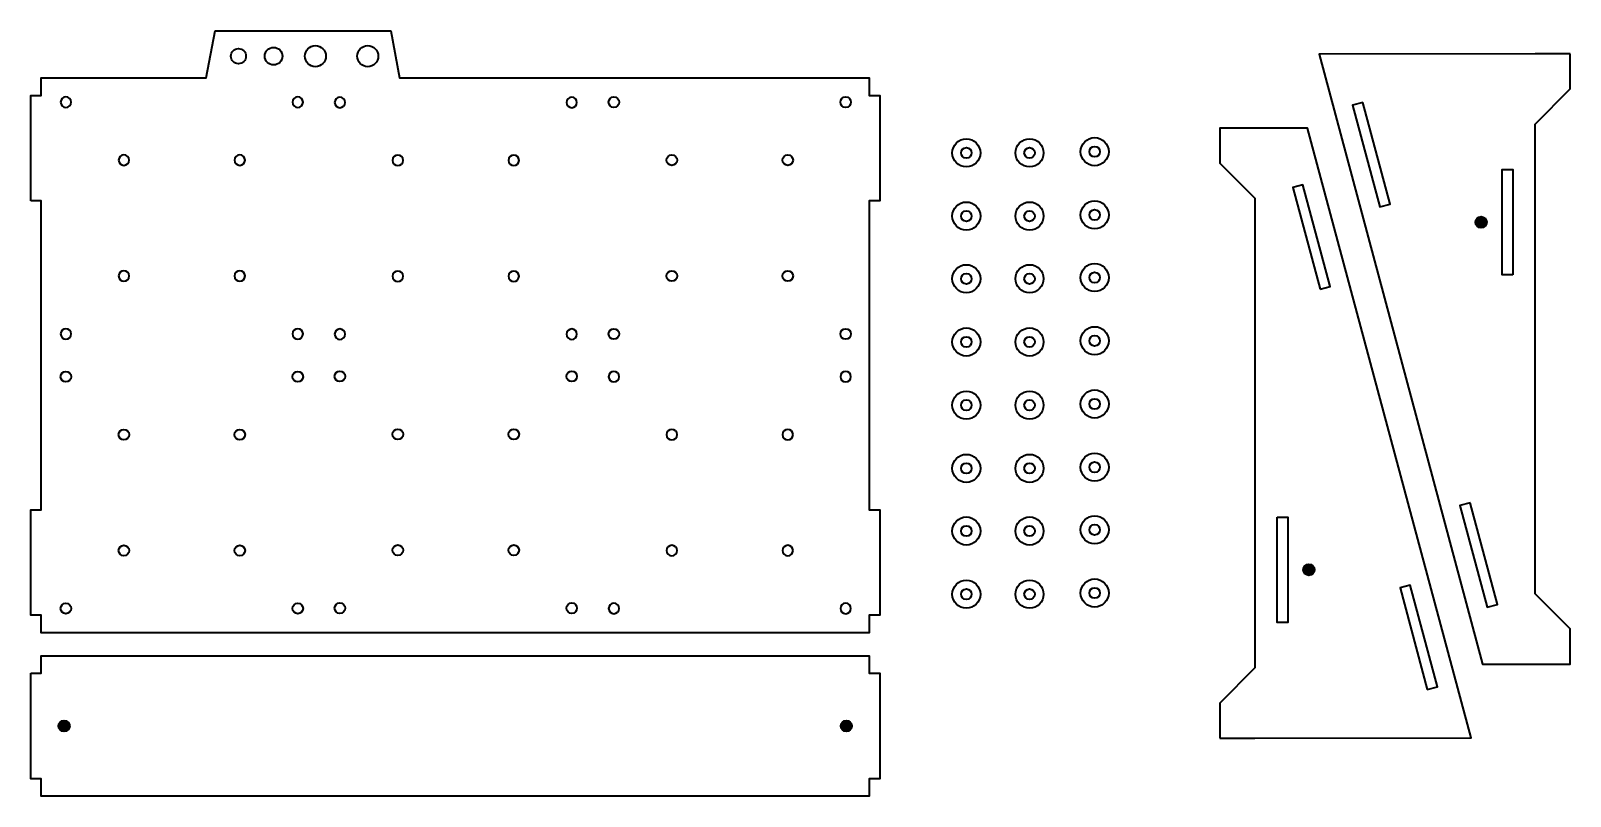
# Model space of a CAD drawing. Header units: millimetres. Extents: x -366 to 72, y -190 to 28.
import ezdxf

# ---------------------------------------------------------------- set-up
doc = ezdxf.new("R2010")
doc.units = ezdxf.units.MM
doc.header["$MEASUREMENT"] = 0
doc.layers.add('_U+68F0_U+7481_U+60E7', color=7, linetype='Continuous')

# ---------------------------------------------------------------- blocks, each defined once
blk = doc.blocks.new('block 2')
at = {"layer": '_U+68F0_U+7481_U+60E7', "color": 7, "lineweight": 35, "true_color": 0xffffff}
blk.add_lwpolyline([(-27.56, -173.29), (-17.56, -173.34), (43.96, -173.18), (-2.56, 0.44), (-17.56, 0.44), (-27.56, 0.44), (-27.56, -9.56), (-17.56, -19.56), (-17.56, -153.29), (-27.56, -163.29), (-27.56, -173.29)], dxfattribs=at)
blk = doc.blocks.new('block 3')
at = {"layer": '_U+68F0_U+7481_U+60E7', "color": 7, "lineweight": 35, "true_color": 0xffffff}
for points in [[(0.96, -45.47), (3.85, -44.7), (-3.91, -15.72), (-6.81, -16.5), (0.96, -45.47)], [(31.5, -159.45), (34.39, -158.68), (26.63, -129.7), (23.73, -130.47), (31.5, -159.45)]]:
    blk.add_lwpolyline(points, dxfattribs=at)
blk = doc.blocks.new('block 4')
at = {"layer": '_U+68F0_U+7481_U+60E7', "color": 7, "lineweight": 35, "true_color": 0xffffff}
blk.add_lwpolyline([(72.19, 21.55), (62.19, 21.6), (0.67, 21.44), (47.19, -152.18), (62.19, -152.18), (72.19, -152.18), (72.19, -142.18), (62.19, -132.18), (62.19, 1.55), (72.19, 11.55), (72.19, 21.55)], dxfattribs=at)
blk = doc.blocks.new('block 5')
at = {"layer": '_U+68F0_U+7481_U+60E7', "color": 7, "lineweight": 35, "true_color": 0xffffff}
for points in [[(13.13, 7.71), (10.24, 6.94), (18, -22.04), (20.9, -21.27), (13.13, 7.71)], [(43.67, -106.27), (40.78, -107.04), (48.54, -136.02), (51.44, -135.24), (43.67, -106.27)]]:
    blk.add_lwpolyline(points, dxfattribs=at)

msp = doc.modelspace()

# ---------------------------------------------------------------- hatches: boundary and pattern name
at = {"layer": '_U+68F0_U+7481_U+60E7', "true_color": 0xfffeff}
h = msp.add_hatch(color=7, dxfattribs=at)
h.dxf.hatch_style = 2
edge = h.paths.add_edge_path()
edge.add_spline(control_points=[(45.23, -26.4), (45.23, -27.29), (45.95, -28), (46.83, -28), (47.71, -28), (48.43, -27.29), (48.43, -26.4), (48.43, -25.52), (47.71, -24.8), (46.83, -24.8), (45.95, -24.8), (45.23, -25.52), (45.23, -26.4)], knot_values=[0, 0, 0, 0, 1, 1, 1, 2, 2, 2, 3, 3, 3, 4, 4, 4, 4], degree=3, periodic=1)
h = msp.add_hatch(color=7, dxfattribs=at)
h.dxf.hatch_style = 2
edge = h.paths.add_edge_path()
edge.add_spline(control_points=[(-0.6, -125.34), (-0.6, -124.46), (-1.32, -123.74), (-2.2, -123.74), (-3.09, -123.74), (-3.8, -124.46), (-3.8, -125.34), (-3.8, -126.22), (-3.09, -126.94), (-2.2, -126.94), (-1.32, -126.94), (-0.6, -126.22), (-0.6, -125.34)], knot_values=[0, 0, 0, 0, 1, 1, 1, 2, 2, 2, 3, 3, 3, 4, 4, 4, 4], degree=3, periodic=1)
h = msp.add_hatch(color=7, dxfattribs=at)
h.dxf.hatch_style = 2
edge = h.paths.add_edge_path()
edge.add_spline(control_points=[(-354.98, -169.83), (-354.98, -168.94), (-355.69, -168.23), (-356.58, -168.23), (-357.46, -168.23), (-358.18, -168.94), (-358.18, -169.83), (-358.18, -170.71), (-357.46, -171.43), (-356.58, -171.43), (-355.69, -171.43), (-354.98, -170.71), (-354.98, -169.83)], knot_values=[0, 0, 0, 0, 1, 1, 1, 2, 2, 2, 3, 3, 3, 4, 4, 4, 4], degree=3, periodic=1)
h = msp.add_hatch(color=7, dxfattribs=at)
h.dxf.hatch_style = 2
edge = h.paths.add_edge_path()
edge.add_spline(control_points=[(-132.29, -169.83), (-132.29, -168.94), (-133, -168.23), (-133.89, -168.23), (-134.77, -168.23), (-135.49, -168.94), (-135.49, -169.83), (-135.49, -170.71), (-134.77, -171.43), (-133.89, -171.43), (-133, -171.43), (-132.29, -170.71), (-132.29, -169.83)], knot_values=[0, 0, 0, 0, 1, 1, 1, 2, 2, 2, 3, 3, 3, 4, 4, 4, 4], degree=3, periodic=1)

# ---------------------------------------------------------------- linework, layer by layer
at = {"layer": '_U+68F0_U+7481_U+60E7', "color": 7, "lineweight": 35, "true_color": 0xffffff}
for points in [[(-366.07, -20.28), (-366.07, 9.72), (-363.07, 9.72), (-363.07, 14.72), (-316.11, 14.72), (-313.61, 28.12), (-263.53, 28.12), (-261.11, 14.72), (-127.39, 14.72), (-127.39, 9.72), (-124.39, 9.72), (-124.39, -20.28), (-127.39, -20.28), (-127.39, -108.28), (-124.39, -108.28), (-124.39, -138.28), (-127.39, -138.28), (-127.39, -143.28), (-363.07, -143.28), (-363.07, -138.28), (-366.07, -138.28), (-366.07, -108.28), (-363.07, -108.28), (-363.07, -20.28), (-366.07, -20.28)], [(55.83, -41.4), (52.83, -41.4), (52.83, -11.4), (55.83, -11.4), (55.83, -41.4)], [(-11.2, -110.34), (-8.2, -110.34), (-8.2, -140.34), (-11.2, -140.34), (-11.2, -110.34)], [(-366.07, -154.83), (-363.07, -154.83), (-363.07, -149.83), (-127.39, -149.83), (-127.39, -154.83), (-124.39, -154.83), (-124.39, -184.83), (-127.39, -184.83), (-127.39, -189.83), (-363.07, -189.83), (-363.07, -184.83), (-366.07, -184.83), (-366.07, -154.83)]]:
    msp.add_lwpolyline(points, dxfattribs=at)
at = {"layer": '_U+68F0_U+7481_U+60E7', "color": 13, "lineweight": 35, "true_color": 0xeb6259}
msp.add_lwpolyline([(-261.11, 14.72), (-261.11, 14.72)], dxfattribs=at)
at = {"layer": '_U+68F0_U+7481_U+60E7', "color": 179, "lineweight": 35, "true_color": 0x1c1c1b}
for points in [[(-309.11, 20.89), (-309.11, 19.7), (-308.14, 18.74), (-306.96, 18.74), (-305.77, 18.74), (-304.81, 19.7), (-304.81, 20.89), (-304.81, 22.08), (-305.77, 23.04), (-306.96, 23.04), (-308.14, 23.04), (-309.11, 22.08), (-309.11, 20.89)], [(-299.45, 20.89), (-299.45, 19.51), (-298.33, 18.39), (-296.95, 18.39), (-295.57, 18.39), (-294.45, 19.51), (-294.45, 20.89), (-294.45, 22.27), (-295.57, 23.39), (-296.95, 23.39), (-298.33, 23.39), (-299.45, 22.27), (-299.45, 20.89)], [(-288.04, 20.89), (-288.04, 19.23), (-286.7, 17.89), (-285.04, 17.89), (-283.38, 17.89), (-282.04, 19.23), (-282.04, 20.89), (-282.04, 22.55), (-283.38, 23.89), (-285.04, 23.89), (-286.7, 23.89), (-288.04, 22.55), (-288.04, 20.89)], [(-273.13, 20.89), (-273.13, 19.23), (-271.79, 17.89), (-270.13, 17.89), (-268.48, 17.89), (-267.13, 19.23), (-267.13, 20.89), (-267.13, 22.55), (-268.48, 23.89), (-270.13, 23.89), (-271.79, 23.89), (-273.13, 22.55), (-273.13, 20.89)]]:
    msp.add_open_spline(points, degree=3, knots=[0, 0, 0, 0, 1, 1, 1, 2, 2, 2, 3, 3, 3, 4, 4, 4, 4], dxfattribs=at)
at = {"layer": '_U+68F0_U+7481_U+60E7', "color": 7, "lineweight": 35, "true_color": 0xffffff}
for points in [[(-357.57, 7.8), (-357.57, 8.63), (-356.9, 9.3), (-356.07, 9.3), (-355.24, 9.3), (-354.57, 8.63), (-354.57, 7.8), (-354.57, 6.97), (-355.24, 6.3), (-356.07, 6.3), (-356.9, 6.3), (-357.57, 6.97), (-357.57, 7.8)], [(-291.57, 7.8), (-291.57, 8.63), (-290.9, 9.3), (-290.07, 9.3), (-289.24, 9.3), (-288.57, 8.63), (-288.57, 7.8), (-288.57, 6.97), (-289.24, 6.3), (-290.07, 6.3), (-290.9, 6.3), (-291.57, 6.97), (-291.57, 7.8)], [(-279.57, 7.72), (-279.57, 8.55), (-278.9, 9.22), (-278.07, 9.22), (-277.24, 9.22), (-276.57, 8.55), (-276.57, 7.72), (-276.57, 6.89), (-277.24, 6.22), (-278.07, 6.22), (-278.9, 6.22), (-279.57, 6.89), (-279.57, 7.72)], [(-213.57, 7.72), (-213.57, 8.55), (-212.9, 9.22), (-212.07, 9.22), (-211.24, 9.22), (-210.57, 8.55), (-210.57, 7.72), (-210.57, 6.89), (-211.24, 6.22), (-212.07, 6.22), (-212.9, 6.22), (-213.57, 6.89), (-213.57, 7.72)], [(-198.57, 7.8), (-198.57, 8.63), (-199.24, 9.3), (-200.07, 9.3), (-200.9, 9.3), (-201.57, 8.63), (-201.57, 7.8), (-201.57, 6.97), (-200.9, 6.3), (-200.07, 6.3), (-199.24, 6.3), (-198.57, 6.97), (-198.57, 7.8)], [(-132.57, 7.8), (-132.57, 8.63), (-133.24, 9.3), (-134.07, 9.3), (-134.9, 9.3), (-135.57, 8.63), (-135.57, 7.8), (-135.57, 6.97), (-134.9, 6.3), (-134.07, 6.3), (-133.24, 6.3), (-132.57, 6.97), (-132.57, 7.8)], [(-341.07, -8.7), (-341.07, -7.87), (-340.4, -7.2), (-339.57, -7.2), (-338.74, -7.2), (-338.07, -7.87), (-338.07, -8.7), (-338.07, -9.53), (-338.74, -10.2), (-339.57, -10.2), (-340.4, -10.2), (-341.07, -9.53), (-341.07, -8.7)], [(-308.07, -8.7), (-308.07, -7.87), (-307.4, -7.2), (-306.57, -7.2), (-305.74, -7.2), (-305.07, -7.87), (-305.07, -8.7), (-305.07, -9.53), (-305.74, -10.2), (-306.57, -10.2), (-307.4, -10.2), (-308.07, -9.53), (-308.07, -8.7)], [(-263.07, -8.78), (-263.07, -7.95), (-262.4, -7.28), (-261.57, -7.28), (-260.74, -7.28), (-260.07, -7.95), (-260.07, -8.78), (-260.07, -9.61), (-260.74, -10.28), (-261.57, -10.28), (-262.4, -10.28), (-263.07, -9.61), (-263.07, -8.78)], [(-230.07, -8.78), (-230.07, -7.95), (-229.4, -7.28), (-228.57, -7.28), (-227.74, -7.28), (-227.07, -7.95), (-227.07, -8.78), (-227.07, -9.61), (-227.74, -10.28), (-228.57, -10.28), (-229.4, -10.28), (-230.07, -9.61), (-230.07, -8.78)], [(-182.07, -8.7), (-182.07, -7.87), (-182.74, -7.2), (-183.57, -7.2), (-184.4, -7.2), (-185.07, -7.87), (-185.07, -8.7), (-185.07, -9.53), (-184.4, -10.2), (-183.57, -10.2), (-182.74, -10.2), (-182.07, -9.53), (-182.07, -8.7)], [(-149.07, -8.7), (-149.07, -7.87), (-149.74, -7.2), (-150.57, -7.2), (-151.4, -7.2), (-152.07, -7.87), (-152.07, -8.7), (-152.07, -9.53), (-151.4, -10.2), (-150.57, -10.2), (-149.74, -10.2), (-149.07, -9.53), (-149.07, -8.7)], [(-341.07, -41.7), (-341.07, -40.87), (-340.4, -40.2), (-339.57, -40.2), (-338.74, -40.2), (-338.07, -40.87), (-338.07, -41.7), (-338.07, -42.53), (-338.74, -43.2), (-339.57, -43.2), (-340.4, -43.2), (-341.07, -42.53), (-341.07, -41.7)], [(-308.07, -41.7), (-308.07, -40.87), (-307.4, -40.2), (-306.57, -40.2), (-305.74, -40.2), (-305.07, -40.87), (-305.07, -41.7), (-305.07, -42.53), (-305.74, -43.2), (-306.57, -43.2), (-307.4, -43.2), (-308.07, -42.53), (-308.07, -41.7)], [(-263.07, -41.78), (-263.07, -40.95), (-262.4, -40.28), (-261.57, -40.28), (-260.74, -40.28), (-260.07, -40.95), (-260.07, -41.78), (-260.07, -42.61), (-260.74, -43.28), (-261.57, -43.28), (-262.4, -43.28), (-263.07, -42.61), (-263.07, -41.78)], [(-230.07, -41.78), (-230.07, -40.95), (-229.4, -40.28), (-228.57, -40.28), (-227.74, -40.28), (-227.07, -40.95), (-227.07, -41.78), (-227.07, -42.61), (-227.74, -43.28), (-228.57, -43.28), (-229.4, -43.28), (-230.07, -42.61), (-230.07, -41.78)], [(-182.07, -41.7), (-182.07, -40.87), (-182.74, -40.2), (-183.57, -40.2), (-184.4, -40.2), (-185.07, -40.87), (-185.07, -41.7), (-185.07, -42.53), (-184.4, -43.2), (-183.57, -43.2), (-182.74, -43.2), (-182.07, -42.53), (-182.07, -41.7)], [(-149.07, -41.7), (-149.07, -40.87), (-149.74, -40.2), (-150.57, -40.2), (-151.4, -40.2), (-152.07, -40.87), (-152.07, -41.7), (-152.07, -42.53), (-151.4, -43.2), (-150.57, -43.2), (-149.74, -43.2), (-149.07, -42.53), (-149.07, -41.7)], [(-357.57, -58.2), (-357.57, -57.37), (-356.9, -56.7), (-356.07, -56.7), (-355.24, -56.7), (-354.57, -57.37), (-354.57, -58.2), (-354.57, -59.03), (-355.24, -59.7), (-356.07, -59.7), (-356.9, -59.7), (-357.57, -59.03), (-357.57, -58.2)], [(-291.57, -58.2), (-291.57, -57.37), (-290.9, -56.7), (-290.07, -56.7), (-289.24, -56.7), (-288.57, -57.37), (-288.57, -58.2), (-288.57, -59.03), (-289.24, -59.7), (-290.07, -59.7), (-290.9, -59.7), (-291.57, -59.03), (-291.57, -58.2)], [(-279.57, -58.28), (-279.57, -57.45), (-278.9, -56.78), (-278.07, -56.78), (-277.24, -56.78), (-276.57, -57.45), (-276.57, -58.28), (-276.57, -59.11), (-277.24, -59.78), (-278.07, -59.78), (-278.9, -59.78), (-279.57, -59.11), (-279.57, -58.28)], [(-213.57, -58.28), (-213.57, -57.45), (-212.9, -56.78), (-212.07, -56.78), (-211.24, -56.78), (-210.57, -57.45), (-210.57, -58.28), (-210.57, -59.11), (-211.24, -59.78), (-212.07, -59.78), (-212.9, -59.78), (-213.57, -59.11), (-213.57, -58.28)], [(-198.57, -58.2), (-198.57, -57.37), (-199.24, -56.7), (-200.07, -56.7), (-200.9, -56.7), (-201.57, -57.37), (-201.57, -58.2), (-201.57, -59.03), (-200.9, -59.7), (-200.07, -59.7), (-199.24, -59.7), (-198.57, -59.03), (-198.57, -58.2)], [(-132.57, -58.2), (-132.57, -57.37), (-133.24, -56.7), (-134.07, -56.7), (-134.9, -56.7), (-135.57, -57.37), (-135.57, -58.2), (-135.57, -59.03), (-134.9, -59.7), (-134.07, -59.7), (-133.24, -59.7), (-132.57, -59.03), (-132.57, -58.2)], [(-357.57, -70.37), (-357.57, -71.2), (-356.9, -71.87), (-356.07, -71.87), (-355.24, -71.87), (-354.57, -71.2), (-354.57, -70.37), (-354.57, -69.54), (-355.24, -68.87), (-356.07, -68.87), (-356.9, -68.87), (-357.57, -69.54), (-357.57, -70.37)], [(-291.57, -70.37), (-291.57, -71.2), (-290.9, -71.87), (-290.07, -71.87), (-289.24, -71.87), (-288.57, -71.2), (-288.57, -70.37), (-288.57, -69.54), (-289.24, -68.87), (-290.07, -68.87), (-290.9, -68.87), (-291.57, -69.54), (-291.57, -70.37)], [(-279.57, -70.28), (-279.57, -71.11), (-278.9, -71.78), (-278.07, -71.78), (-277.24, -71.78), (-276.57, -71.11), (-276.57, -70.28), (-276.57, -69.45), (-277.24, -68.78), (-278.07, -68.78), (-278.9, -68.78), (-279.57, -69.45), (-279.57, -70.28)], [(-213.57, -70.28), (-213.57, -71.11), (-212.9, -71.78), (-212.07, -71.78), (-211.24, -71.78), (-210.57, -71.11), (-210.57, -70.28), (-210.57, -69.45), (-211.24, -68.78), (-212.07, -68.78), (-212.9, -68.78), (-213.57, -69.45), (-213.57, -70.28)], [(-198.57, -70.37), (-198.57, -71.2), (-199.24, -71.87), (-200.07, -71.87), (-200.9, -71.87), (-201.57, -71.2), (-201.57, -70.37), (-201.57, -69.54), (-200.9, -68.87), (-200.07, -68.87), (-199.24, -68.87), (-198.57, -69.54), (-198.57, -70.37)], [(-132.57, -70.37), (-132.57, -71.2), (-133.24, -71.87), (-134.07, -71.87), (-134.9, -71.87), (-135.57, -71.2), (-135.57, -70.37), (-135.57, -69.54), (-134.9, -68.87), (-134.07, -68.87), (-133.24, -68.87), (-132.57, -69.54), (-132.57, -70.37)], [(-341.07, -86.87), (-341.07, -87.7), (-340.4, -88.37), (-339.57, -88.37), (-338.74, -88.37), (-338.07, -87.7), (-338.07, -86.87), (-338.07, -86.04), (-338.74, -85.37), (-339.57, -85.37), (-340.4, -85.37), (-341.07, -86.04), (-341.07, -86.87)], [(-308.07, -86.87), (-308.07, -87.7), (-307.4, -88.37), (-306.57, -88.37), (-305.74, -88.37), (-305.07, -87.7), (-305.07, -86.87), (-305.07, -86.04), (-305.74, -85.37), (-306.57, -85.37), (-307.4, -85.37), (-308.07, -86.04), (-308.07, -86.87)], [(-263.07, -86.78), (-263.07, -87.61), (-262.4, -88.28), (-261.57, -88.28), (-260.74, -88.28), (-260.07, -87.61), (-260.07, -86.78), (-260.07, -85.95), (-260.74, -85.28), (-261.57, -85.28), (-262.4, -85.28), (-263.07, -85.95), (-263.07, -86.78)], [(-230.07, -86.78), (-230.07, -87.61), (-229.4, -88.28), (-228.57, -88.28), (-227.74, -88.28), (-227.07, -87.61), (-227.07, -86.78), (-227.07, -85.95), (-227.74, -85.28), (-228.57, -85.28), (-229.4, -85.28), (-230.07, -85.95), (-230.07, -86.78)], [(-182.07, -86.87), (-182.07, -87.7), (-182.74, -88.37), (-183.57, -88.37), (-184.4, -88.37), (-185.07, -87.7), (-185.07, -86.87), (-185.07, -86.04), (-184.4, -85.37), (-183.57, -85.37), (-182.74, -85.37), (-182.07, -86.04), (-182.07, -86.87)], [(-149.07, -86.87), (-149.07, -87.7), (-149.74, -88.37), (-150.57, -88.37), (-151.4, -88.37), (-152.07, -87.7), (-152.07, -86.87), (-152.07, -86.04), (-151.4, -85.37), (-150.57, -85.37), (-149.74, -85.37), (-149.07, -86.04), (-149.07, -86.87)], [(-263.07, -119.78), (-263.07, -120.61), (-262.4, -121.28), (-261.57, -121.28), (-260.74, -121.28), (-260.07, -120.61), (-260.07, -119.78), (-260.07, -118.95), (-260.74, -118.28), (-261.57, -118.28), (-262.4, -118.28), (-263.07, -118.95), (-263.07, -119.78)], [(-230.07, -119.78), (-230.07, -120.61), (-229.4, -121.28), (-228.57, -121.28), (-227.74, -121.28), (-227.07, -120.61), (-227.07, -119.78), (-227.07, -118.95), (-227.74, -118.28), (-228.57, -118.28), (-229.4, -118.28), (-230.07, -118.95), (-230.07, -119.78)], [(-341.07, -119.87), (-341.07, -120.7), (-340.4, -121.37), (-339.57, -121.37), (-338.74, -121.37), (-338.07, -120.7), (-338.07, -119.87), (-338.07, -119.04), (-338.74, -118.37), (-339.57, -118.37), (-340.4, -118.37), (-341.07, -119.04), (-341.07, -119.87)], [(-308.07, -119.87), (-308.07, -120.7), (-307.4, -121.37), (-306.57, -121.37), (-305.74, -121.37), (-305.07, -120.7), (-305.07, -119.87), (-305.07, -119.04), (-305.74, -118.37), (-306.57, -118.37), (-307.4, -118.37), (-308.07, -119.04), (-308.07, -119.87)], [(-182.07, -119.87), (-182.07, -120.7), (-182.74, -121.37), (-183.57, -121.37), (-184.4, -121.37), (-185.07, -120.7), (-185.07, -119.87), (-185.07, -119.04), (-184.4, -118.37), (-183.57, -118.37), (-182.74, -118.37), (-182.07, -119.04), (-182.07, -119.87)], [(-149.07, -119.87), (-149.07, -120.7), (-149.74, -121.37), (-150.57, -121.37), (-151.4, -121.37), (-152.07, -120.7), (-152.07, -119.87), (-152.07, -119.04), (-151.4, -118.37), (-150.57, -118.37), (-149.74, -118.37), (-149.07, -119.04), (-149.07, -119.87)], [(-357.57, -136.37), (-357.57, -137.2), (-356.9, -137.87), (-356.07, -137.87), (-355.24, -137.87), (-354.57, -137.2), (-354.57, -136.37), (-354.57, -135.54), (-355.24, -134.87), (-356.07, -134.87), (-356.9, -134.87), (-357.57, -135.54), (-357.57, -136.37)], [(-291.57, -136.37), (-291.57, -137.2), (-290.9, -137.87), (-290.07, -137.87), (-289.24, -137.87), (-288.57, -137.2), (-288.57, -136.37), (-288.57, -135.54), (-289.24, -134.87), (-290.07, -134.87), (-290.9, -134.87), (-291.57, -135.54), (-291.57, -136.37)], [(-279.57, -136.28), (-279.57, -137.11), (-278.9, -137.78), (-278.07, -137.78), (-277.24, -137.78), (-276.57, -137.11), (-276.57, -136.28), (-276.57, -135.45), (-277.24, -134.78), (-278.07, -134.78), (-278.9, -134.78), (-279.57, -135.45), (-279.57, -136.28)], [(-213.57, -136.28), (-213.57, -137.11), (-212.9, -137.78), (-212.07, -137.78), (-211.24, -137.78), (-210.57, -137.11), (-210.57, -136.28), (-210.57, -135.45), (-211.24, -134.78), (-212.07, -134.78), (-212.9, -134.78), (-213.57, -135.45), (-213.57, -136.28)], [(-198.57, -136.37), (-198.57, -137.2), (-199.24, -137.87), (-200.07, -137.87), (-200.9, -137.87), (-201.57, -137.2), (-201.57, -136.37), (-201.57, -135.54), (-200.9, -134.87), (-200.07, -134.87), (-199.24, -134.87), (-198.57, -135.54), (-198.57, -136.37)], [(-132.57, -136.37), (-132.57, -137.2), (-133.24, -137.87), (-134.07, -137.87), (-134.9, -137.87), (-135.57, -137.2), (-135.57, -136.37), (-135.57, -135.54), (-134.9, -134.87), (-134.07, -134.87), (-133.24, -134.87), (-132.57, -135.54), (-132.57, -136.37)]]:
    msp.add_open_spline(points, degree=3, knots=[0, 0, 0, 0, 1, 1, 1, 2, 2, 2, 3, 3, 3, 4, 4, 4, 4], dxfattribs=at)
at = {"layer": '_U+68F0_U+7481_U+60E7', "color": 140, "lineweight": 35, "true_color": 0x35beec}
for points in [[(-103.73, -6.64), (-103.73, -8.85), (-101.94, -10.64), (-99.73, -10.64), (-97.52, -10.64), (-95.73, -8.85), (-95.73, -6.64), (-95.73, -4.43), (-97.52, -2.64), (-99.73, -2.64), (-101.94, -2.64), (-103.73, -4.43), (-103.73, -6.64)], [(-85.73, -6.64), (-85.73, -8.85), (-83.94, -10.64), (-81.73, -10.64), (-79.52, -10.64), (-77.73, -8.85), (-77.73, -6.64), (-77.73, -4.43), (-79.52, -2.64), (-81.73, -2.64), (-83.94, -2.64), (-85.73, -4.43), (-85.73, -6.64)], [(-67.2, -6.3), (-67.2, -8.51), (-65.41, -10.3), (-63.2, -10.3), (-60.99, -10.3), (-59.2, -8.51), (-59.2, -6.3), (-59.2, -4.09), (-60.99, -2.3), (-63.2, -2.3), (-65.41, -2.3), (-67.2, -4.09), (-67.2, -6.3)], [(-101.23, -6.64), (-101.23, -7.47), (-100.56, -8.14), (-99.73, -8.14), (-98.9, -8.14), (-98.23, -7.47), (-98.23, -6.64), (-98.23, -5.81), (-98.9, -5.14), (-99.73, -5.14), (-100.56, -5.14), (-101.23, -5.81), (-101.23, -6.64)], [(-83.23, -6.64), (-83.23, -7.47), (-82.56, -8.14), (-81.73, -8.14), (-80.9, -8.14), (-80.23, -7.47), (-80.23, -6.64), (-80.23, -5.81), (-80.9, -5.14), (-81.73, -5.14), (-82.56, -5.14), (-83.23, -5.81), (-83.23, -6.64)], [(-64.7, -6.3), (-64.7, -7.13), (-64.03, -7.8), (-63.2, -7.8), (-62.37, -7.8), (-61.7, -7.13), (-61.7, -6.3), (-61.7, -5.47), (-62.37, -4.8), (-63.2, -4.8), (-64.03, -4.8), (-64.7, -5.47), (-64.7, -6.3)], [(-103.73, -24.64), (-103.73, -26.85), (-101.94, -28.64), (-99.73, -28.64), (-97.52, -28.64), (-95.73, -26.85), (-95.73, -24.64), (-95.73, -22.43), (-97.52, -20.64), (-99.73, -20.64), (-101.94, -20.64), (-103.73, -22.43), (-103.73, -24.64)], [(-85.73, -24.64), (-85.73, -26.85), (-83.94, -28.64), (-81.73, -28.64), (-79.52, -28.64), (-77.73, -26.85), (-77.73, -24.64), (-77.73, -22.43), (-79.52, -20.64), (-81.73, -20.64), (-83.94, -20.64), (-85.73, -22.43), (-85.73, -24.64)], [(-67.2, -24.3), (-67.2, -26.51), (-65.41, -28.3), (-63.2, -28.3), (-60.99, -28.3), (-59.2, -26.51), (-59.2, -24.3), (-59.2, -22.09), (-60.99, -20.3), (-63.2, -20.3), (-65.41, -20.3), (-67.2, -22.09), (-67.2, -24.3)], [(-101.23, -24.64), (-101.23, -25.47), (-100.56, -26.14), (-99.73, -26.14), (-98.9, -26.14), (-98.23, -25.47), (-98.23, -24.64), (-98.23, -23.81), (-98.9, -23.14), (-99.73, -23.14), (-100.56, -23.14), (-101.23, -23.81), (-101.23, -24.64)], [(-83.23, -24.64), (-83.23, -25.47), (-82.56, -26.14), (-81.73, -26.14), (-80.9, -26.14), (-80.23, -25.47), (-80.23, -24.64), (-80.23, -23.81), (-80.9, -23.14), (-81.73, -23.14), (-82.56, -23.14), (-83.23, -23.81), (-83.23, -24.64)], [(-64.7, -24.3), (-64.7, -25.13), (-64.03, -25.8), (-63.2, -25.8), (-62.37, -25.8), (-61.7, -25.13), (-61.7, -24.3), (-61.7, -23.47), (-62.37, -22.8), (-63.2, -22.8), (-64.03, -22.8), (-64.7, -23.47), (-64.7, -24.3)], [(-103.73, -42.48), (-103.73, -44.68), (-101.94, -46.48), (-99.73, -46.48), (-97.52, -46.48), (-95.73, -44.68), (-95.73, -42.48), (-95.73, -40.27), (-97.52, -38.48), (-99.73, -38.48), (-101.94, -38.48), (-103.73, -40.27), (-103.73, -42.48)], [(-85.73, -42.48), (-85.73, -44.68), (-83.94, -46.48), (-81.73, -46.48), (-79.52, -46.48), (-77.73, -44.68), (-77.73, -42.48), (-77.73, -40.27), (-79.52, -38.48), (-81.73, -38.48), (-83.94, -38.48), (-85.73, -40.27), (-85.73, -42.48)], [(-67.2, -42.14), (-67.2, -44.35), (-65.41, -46.14), (-63.2, -46.14), (-60.99, -46.14), (-59.2, -44.35), (-59.2, -42.14), (-59.2, -39.93), (-60.99, -38.14), (-63.2, -38.14), (-65.41, -38.14), (-67.2, -39.93), (-67.2, -42.14)], [(-101.23, -42.48), (-101.23, -43.3), (-100.56, -43.98), (-99.73, -43.98), (-98.9, -43.98), (-98.23, -43.3), (-98.23, -42.48), (-98.23, -41.65), (-98.9, -40.98), (-99.73, -40.98), (-100.56, -40.98), (-101.23, -41.65), (-101.23, -42.48)], [(-83.23, -42.48), (-83.23, -43.3), (-82.56, -43.98), (-81.73, -43.98), (-80.9, -43.98), (-80.23, -43.3), (-80.23, -42.48), (-80.23, -41.65), (-80.9, -40.98), (-81.73, -40.98), (-82.56, -40.98), (-83.23, -41.65), (-83.23, -42.48)], [(-64.7, -42.14), (-64.7, -42.96), (-64.03, -43.64), (-63.2, -43.64), (-62.37, -43.64), (-61.7, -42.96), (-61.7, -42.14), (-61.7, -41.31), (-62.37, -40.64), (-63.2, -40.64), (-64.03, -40.64), (-64.7, -41.31), (-64.7, -42.14)], [(-103.73, -60.48), (-103.73, -62.68), (-101.94, -64.48), (-99.73, -64.48), (-97.52, -64.48), (-95.73, -62.68), (-95.73, -60.48), (-95.73, -58.27), (-97.52, -56.48), (-99.73, -56.48), (-101.94, -56.48), (-103.73, -58.27), (-103.73, -60.48)], [(-85.73, -60.48), (-85.73, -62.68), (-83.94, -64.48), (-81.73, -64.48), (-79.52, -64.48), (-77.73, -62.68), (-77.73, -60.48), (-77.73, -58.27), (-79.52, -56.48), (-81.73, -56.48), (-83.94, -56.48), (-85.73, -58.27), (-85.73, -60.48)], [(-67.2, -60.14), (-67.2, -62.35), (-65.41, -64.14), (-63.2, -64.14), (-60.99, -64.14), (-59.2, -62.35), (-59.2, -60.14), (-59.2, -57.93), (-60.99, -56.14), (-63.2, -56.14), (-65.41, -56.14), (-67.2, -57.93), (-67.2, -60.14)], [(-101.23, -60.48), (-101.23, -61.3), (-100.56, -61.98), (-99.73, -61.98), (-98.9, -61.98), (-98.23, -61.3), (-98.23, -60.48), (-98.23, -59.65), (-98.9, -58.98), (-99.73, -58.98), (-100.56, -58.98), (-101.23, -59.65), (-101.23, -60.48)], [(-83.23, -60.48), (-83.23, -61.3), (-82.56, -61.98), (-81.73, -61.98), (-80.9, -61.98), (-80.23, -61.3), (-80.23, -60.48), (-80.23, -59.65), (-80.9, -58.98), (-81.73, -58.98), (-82.56, -58.98), (-83.23, -59.65), (-83.23, -60.48)], [(-64.7, -60.14), (-64.7, -60.96), (-64.03, -61.64), (-63.2, -61.64), (-62.37, -61.64), (-61.7, -60.96), (-61.7, -60.14), (-61.7, -59.31), (-62.37, -58.64), (-63.2, -58.64), (-64.03, -58.64), (-64.7, -59.31), (-64.7, -60.14)], [(-103.73, -78.48), (-103.73, -80.68), (-101.94, -82.48), (-99.73, -82.48), (-97.52, -82.48), (-95.73, -80.68), (-95.73, -78.48), (-95.73, -76.27), (-97.52, -74.48), (-99.73, -74.48), (-101.94, -74.48), (-103.73, -76.27), (-103.73, -78.48)], [(-85.73, -78.48), (-85.73, -80.68), (-83.94, -82.48), (-81.73, -82.48), (-79.52, -82.48), (-77.73, -80.68), (-77.73, -78.48), (-77.73, -76.27), (-79.52, -74.48), (-81.73, -74.48), (-83.94, -74.48), (-85.73, -76.27), (-85.73, -78.48)], [(-67.2, -78.14), (-67.2, -80.35), (-65.41, -82.14), (-63.2, -82.14), (-60.99, -82.14), (-59.2, -80.35), (-59.2, -78.14), (-59.2, -75.93), (-60.99, -74.14), (-63.2, -74.14), (-65.41, -74.14), (-67.2, -75.93), (-67.2, -78.14)], [(-101.23, -78.48), (-101.23, -79.3), (-100.56, -79.98), (-99.73, -79.98), (-98.9, -79.98), (-98.23, -79.3), (-98.23, -78.48), (-98.23, -77.65), (-98.9, -76.98), (-99.73, -76.98), (-100.56, -76.98), (-101.23, -77.65), (-101.23, -78.48)], [(-83.23, -78.48), (-83.23, -79.3), (-82.56, -79.98), (-81.73, -79.98), (-80.9, -79.98), (-80.23, -79.3), (-80.23, -78.48), (-80.23, -77.65), (-80.9, -76.98), (-81.73, -76.98), (-82.56, -76.98), (-83.23, -77.65), (-83.23, -78.48)], [(-64.7, -78.14), (-64.7, -78.96), (-64.03, -79.64), (-63.2, -79.64), (-62.37, -79.64), (-61.7, -78.96), (-61.7, -78.14), (-61.7, -77.31), (-62.37, -76.64), (-63.2, -76.64), (-64.03, -76.64), (-64.7, -77.31), (-64.7, -78.14)], [(-103.73, -96.48), (-103.73, -98.68), (-101.94, -100.48), (-99.73, -100.48), (-97.52, -100.48), (-95.73, -98.68), (-95.73, -96.48), (-95.73, -94.27), (-97.52, -92.48), (-99.73, -92.48), (-101.94, -92.48), (-103.73, -94.27), (-103.73, -96.48)], [(-101.23, -96.48), (-101.23, -97.3), (-100.56, -97.98), (-99.73, -97.98), (-98.9, -97.98), (-98.23, -97.3), (-98.23, -96.48), (-98.23, -95.65), (-98.9, -94.98), (-99.73, -94.98), (-100.56, -94.98), (-101.23, -95.65), (-101.23, -96.48)], [(-85.73, -96.48), (-85.73, -98.68), (-83.94, -100.48), (-81.73, -100.48), (-79.52, -100.48), (-77.73, -98.68), (-77.73, -96.48), (-77.73, -94.27), (-79.52, -92.48), (-81.73, -92.48), (-83.94, -92.48), (-85.73, -94.27), (-85.73, -96.48)], [(-83.23, -96.48), (-83.23, -97.3), (-82.56, -97.98), (-81.73, -97.98), (-80.9, -97.98), (-80.23, -97.3), (-80.23, -96.48), (-80.23, -95.65), (-80.9, -94.98), (-81.73, -94.98), (-82.56, -94.98), (-83.23, -95.65), (-83.23, -96.48)], [(-67.2, -96.14), (-67.2, -98.35), (-65.41, -100.14), (-63.2, -100.14), (-60.99, -100.14), (-59.2, -98.35), (-59.2, -96.14), (-59.2, -93.93), (-60.99, -92.14), (-63.2, -92.14), (-65.41, -92.14), (-67.2, -93.93), (-67.2, -96.14)], [(-64.7, -96.14), (-64.7, -96.96), (-64.03, -97.64), (-63.2, -97.64), (-62.37, -97.64), (-61.7, -96.96), (-61.7, -96.14), (-61.7, -95.31), (-62.37, -94.64), (-63.2, -94.64), (-64.03, -94.64), (-64.7, -95.31), (-64.7, -96.14)], [(-103.73, -114.31), (-103.73, -116.52), (-101.94, -118.31), (-99.73, -118.31), (-97.52, -118.31), (-95.73, -116.52), (-95.73, -114.31), (-95.73, -112.1), (-97.52, -110.31), (-99.73, -110.31), (-101.94, -110.31), (-103.73, -112.1), (-103.73, -114.31)], [(-101.23, -114.31), (-101.23, -115.14), (-100.56, -115.81), (-99.73, -115.81), (-98.9, -115.81), (-98.23, -115.14), (-98.23, -114.31), (-98.23, -113.48), (-98.9, -112.81), (-99.73, -112.81), (-100.56, -112.81), (-101.23, -113.48), (-101.23, -114.31)], [(-85.73, -114.31), (-85.73, -116.52), (-83.94, -118.31), (-81.73, -118.31), (-79.52, -118.31), (-77.73, -116.52), (-77.73, -114.31), (-77.73, -112.1), (-79.52, -110.31), (-81.73, -110.31), (-83.94, -110.31), (-85.73, -112.1), (-85.73, -114.31)], [(-83.23, -114.31), (-83.23, -115.14), (-82.56, -115.81), (-81.73, -115.81), (-80.9, -115.81), (-80.23, -115.14), (-80.23, -114.31), (-80.23, -113.48), (-80.9, -112.81), (-81.73, -112.81), (-82.56, -112.81), (-83.23, -113.48), (-83.23, -114.31)], [(-67.2, -113.97), (-67.2, -116.18), (-65.41, -117.97), (-63.2, -117.97), (-60.99, -117.97), (-59.2, -116.18), (-59.2, -113.97), (-59.2, -111.76), (-60.99, -109.97), (-63.2, -109.97), (-65.41, -109.97), (-67.2, -111.76), (-67.2, -113.97)], [(-64.7, -113.97), (-64.7, -114.8), (-64.03, -115.47), (-63.2, -115.47), (-62.37, -115.47), (-61.7, -114.8), (-61.7, -113.97), (-61.7, -113.14), (-62.37, -112.47), (-63.2, -112.47), (-64.03, -112.47), (-64.7, -113.14), (-64.7, -113.97)], [(-103.73, -132.31), (-103.73, -134.52), (-101.94, -136.31), (-99.73, -136.31), (-97.52, -136.31), (-95.73, -134.52), (-95.73, -132.31), (-95.73, -130.1), (-97.52, -128.31), (-99.73, -128.31), (-101.94, -128.31), (-103.73, -130.1), (-103.73, -132.31)], [(-101.23, -132.31), (-101.23, -133.14), (-100.56, -133.81), (-99.73, -133.81), (-98.9, -133.81), (-98.23, -133.14), (-98.23, -132.31), (-98.23, -131.48), (-98.9, -130.81), (-99.73, -130.81), (-100.56, -130.81), (-101.23, -131.48), (-101.23, -132.31)], [(-85.73, -132.31), (-85.73, -134.52), (-83.94, -136.31), (-81.73, -136.31), (-79.52, -136.31), (-77.73, -134.52), (-77.73, -132.31), (-77.73, -130.1), (-79.52, -128.31), (-81.73, -128.31), (-83.94, -128.31), (-85.73, -130.1), (-85.73, -132.31)], [(-83.23, -132.31), (-83.23, -133.14), (-82.56, -133.81), (-81.73, -133.81), (-80.9, -133.81), (-80.23, -133.14), (-80.23, -132.31), (-80.23, -131.48), (-80.9, -130.81), (-81.73, -130.81), (-82.56, -130.81), (-83.23, -131.48), (-83.23, -132.31)], [(-67.2, -131.97), (-67.2, -134.18), (-65.41, -135.97), (-63.2, -135.97), (-60.99, -135.97), (-59.2, -134.18), (-59.2, -131.97), (-59.2, -129.76), (-60.99, -127.97), (-63.2, -127.97), (-65.41, -127.97), (-67.2, -129.76), (-67.2, -131.97)], [(-64.7, -131.97), (-64.7, -132.8), (-64.03, -133.47), (-63.2, -133.47), (-62.37, -133.47), (-61.7, -132.8), (-61.7, -131.97), (-61.7, -131.14), (-62.37, -130.47), (-63.2, -130.47), (-64.03, -130.47), (-64.7, -131.14), (-64.7, -131.97)]]:
    msp.add_open_spline(points, degree=3, knots=[0, 0, 0, 0, 1, 1, 1, 2, 2, 2, 3, 3, 3, 4, 4, 4, 4], dxfattribs=at)
at = {"layer": '_U+68F0_U+7481_U+60E7', "color": 22, "lineweight": 35, "true_color": 0xe5331a}
for points in [[(45.23, -26.4), (45.23, -27.29), (45.95, -28), (46.83, -28), (47.71, -28), (48.43, -27.29), (48.43, -26.4), (48.43, -25.52), (47.71, -24.8), (46.83, -24.8), (45.95, -24.8), (45.23, -25.52), (45.23, -26.4)], [(-0.6, -125.34), (-0.6, -124.46), (-1.32, -123.74), (-2.2, -123.74), (-3.09, -123.74), (-3.8, -124.46), (-3.8, -125.34), (-3.8, -126.22), (-3.09, -126.94), (-2.2, -126.94), (-1.32, -126.94), (-0.6, -126.22), (-0.6, -125.34)], [(-354.98, -169.83), (-354.98, -168.94), (-355.69, -168.23), (-356.58, -168.23), (-357.46, -168.23), (-358.18, -168.94), (-358.18, -169.83), (-358.18, -170.71), (-357.46, -171.43), (-356.58, -171.43), (-355.69, -171.43), (-354.98, -170.71), (-354.98, -169.83)], [(-132.29, -169.83), (-132.29, -168.94), (-133, -168.23), (-133.89, -168.23), (-134.77, -168.23), (-135.49, -168.94), (-135.49, -169.83), (-135.49, -170.71), (-134.77, -171.43), (-133.89, -171.43), (-133, -171.43), (-132.29, -170.71), (-132.29, -169.83)]]:
    msp.add_open_spline(points, degree=3, knots=[0, 0, 0, 0, 1, 1, 1, 2, 2, 2, 3, 3, 3, 4, 4, 4, 4], dxfattribs=at)

# ---------------------------------------------------------------- block references
at = {"layer": '_U+68F0_U+7481_U+60E7'}
for name in ['block 4', 'block 5', 'block 2', 'block 3']:
    msp.add_blockref(name, (0, 0), dxfattribs=at)

doc.saveas('drawing.dxf')
